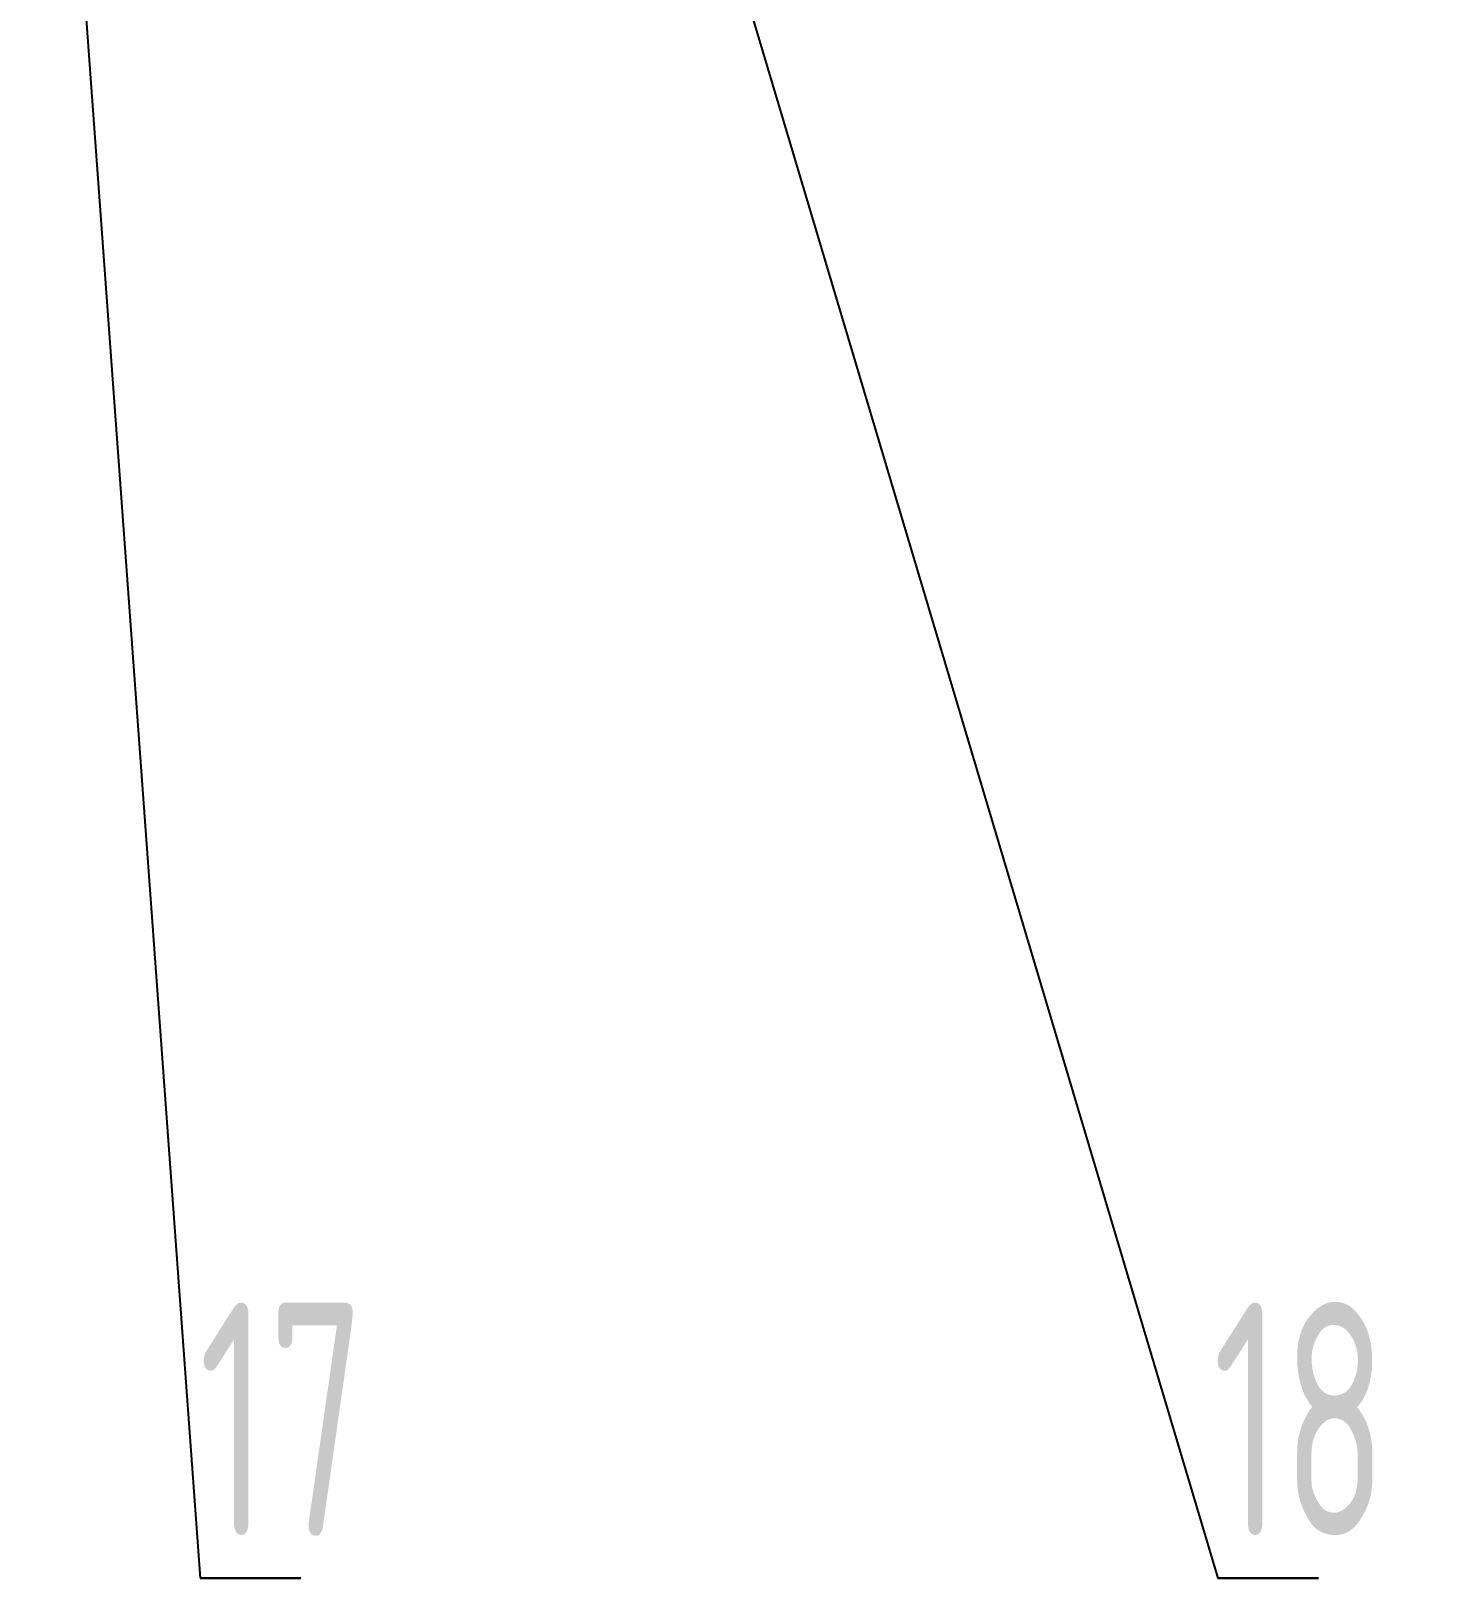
# Model space of a CAD drawing. Header units: millimetres. Extents: x 0 to 4412, y -498 to 1086.
# Drawn here: x 497.9 to 546.3, y 327.4 to 380.5 of the extents above; entities that cross this region are included whole.
import ezdxf

# ---------------------------------------------------------------- set-up
doc = ezdxf.new("R2010")
doc.units = ezdxf.units.MM
doc.header["$LTSCALE"] = 1.8
doc.layers.add('10', color=7, linetype='Continuous')
doc.styles.add('SLDTEXTSTYLE3', font='TXT', dxfattribs={"width": 0.7})
doc.dimstyles.new('SLDDIMSTYLE2', dxfattribs={"dimtxt": 0.18, "dimasz": 4.08, "dimexe": 0, "dimexo": 0.0625, "dimgap": 0, "dimtad": 0, "dimtih": 1, "dimtoh": 1, "dimdec": 0, "dimrnd": 1e-09, "dimzin": 0, "dimdsep": 46, "dimtxsty": 'Standard', "dimsah": 1, "dimcen": 0.09, "dimadec": 0, "dimazin": 0, "dimtfac": 4.08, "dimtdec": 0, "dimtofl": 0, "dimtmove": 0, "dimatfit": 3, "dimfxl": 1, "dimfrac": 2, "dimtolj": 1, "dimtzin": 0, "dimarcsym": 0})

# ---------------------------------------------------------------- blocks, each defined once
blk = doc.blocks.new('SW_NOTE_0_11')
at = {"layer": '10', "color": 0}
for p, q in [((0, 0), (3.46, 0)), ((3.46, 0), (0, 0)), ((0, 0), (3.46, 0)), ((3.46, 0), (0, 0)), ((0, 0), (3.46, 0)), ((3.46, 0), (0, 0))]:
    blk.add_line(p, q, dxfattribs=at)
at = {"layer": '10', "color": 0, "insert": (2.819, 9.454), "char_height": 8, "attachment_point": 2, "style": 'SLDTEXTSTYLE3'}
blk.add_mtext('{\\Fgbenor|c134;17}', dxfattribs=at)
blk = doc.blocks.new('SW_NOTE_0_19')
at = {"layer": '10', "color": 0}
for p, q in [((0, 0), (3.46, 0)), ((3.46, 0), (0, 0)), ((0, 0), (3.46, 0)), ((3.46, 0), (0, 0)), ((0, 0), (3.46, 0)), ((3.46, 0), (0, 0))]:
    blk.add_line(p, q, dxfattribs=at)
at = {"layer": '10', "color": 0, "insert": (2.819, 9.454), "char_height": 8, "attachment_point": 2, "style": 'SLDTEXTSTYLE3'}
blk.add_mtext('{\\Fgbenor|c134;18}', dxfattribs=at)

msp = doc.modelspace()

# ---------------------------------------------------------------- block references
at = {"layer": '10'}
for name, p in [('SW_NOTE_0_11', (503.7479, 327.43)), ('SW_NOTE_0_19', (538.6738, 327.43))]:
    msp.add_blockref(name, p, dxfattribs=at)

# ---------------------------------------------------------------- leaders
for points in [[(534.579, 496.8883), (568.2455, 327.43)], [(512.7603, 414.3889), (538.6738, 327.43)], [(498.3148, 401.8806), (503.7479, 327.43)]]:
    msp.add_leader(points, dimstyle='SLDDIMSTYLE2', dxfattribs=at)

doc.saveas('drawing.dxf')
